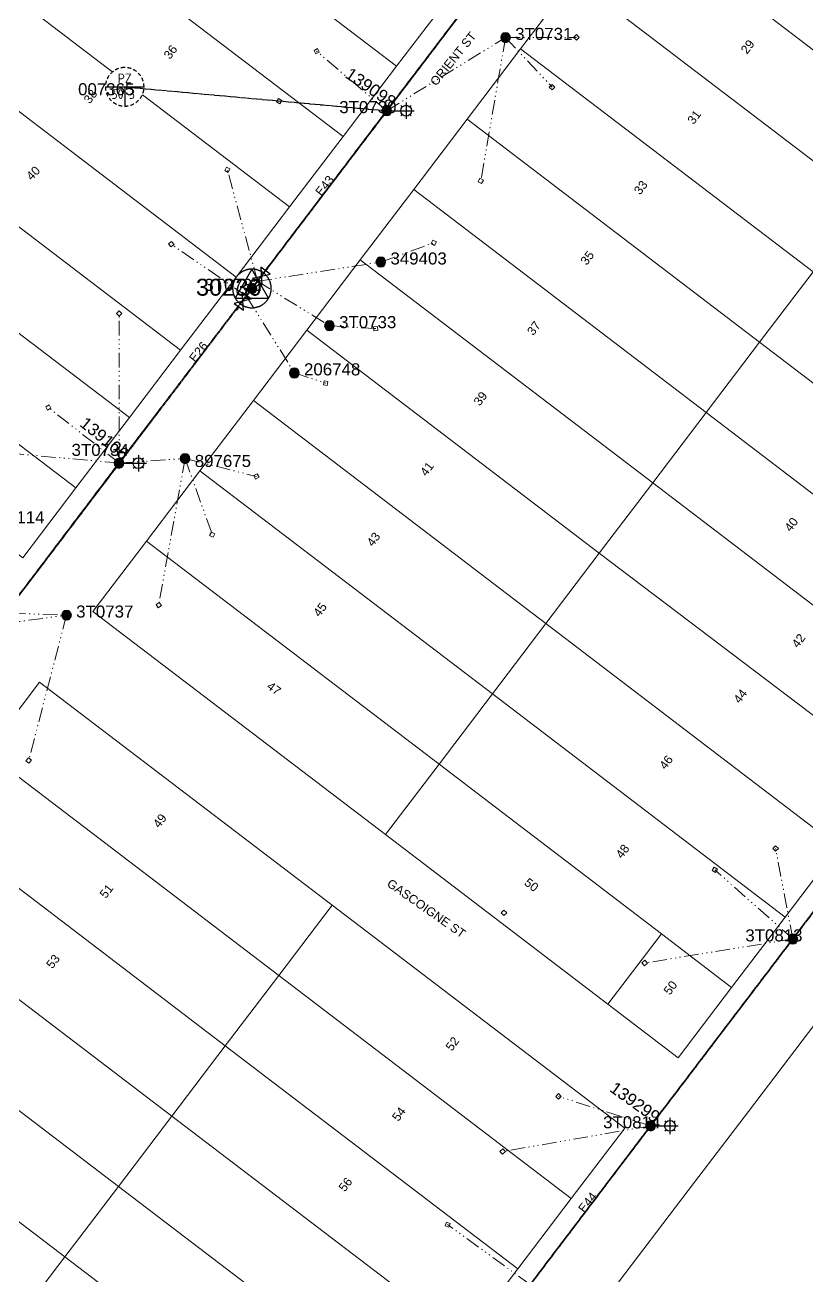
# Model space of a CAD drawing. Header units: metres. Extents: x 264899 to 270320, y 6185871 to 6191197.
# Drawn here: x 267604.4 to 267766.3, y 6186640 to 6186898.8 of the extents above; entities that cross this region are included whole.
import ezdxf
from ezdxf.enums import TextEntityAlignment as Align

# ---------------------------------------------------------------- set-up
doc = ezdxf.new("R2010")
doc.units = ezdxf.units.M
for name, pattern in [('Cable Exist OH', [1, 1, 0]), ('Dash', [5, 3, -2]), ('PHANTOMX2', [6.6, 3, -0.75, 0.2, -0.75, 0.2, -0.75, 0.2, -0.75])]:
    doc.linetypes.add(name, pattern=pattern)
doc.layers.get('0').update_dxf_attribs({"color": 6})
for name, color, linetype, lineweight in [('_User_HV_Exist', 1, 'Continuous', 35), ('_User_LV_Exist', 5, 'Continuous', 35), ('Cadastre Land Parcels_SP_EXT', 118, 'Continuous', 15), ('Cadastre Roads_SP_EXT', 218, 'Continuous', 15), ('Mains_HV_EXT', 13, 'Continuous', 25), ('Mains_LV_EXT', 163, 'Continuous', 25), ('Mains_SL_EXT', 131, 'Continuous', 25), ('Services_SP_EXT', 42, 'PHANTOMX2', 20)]:
    doc.layers.add(name, color=color, linetype=linetype, lineweight=lineweight)
for name, color, linetype in [('Equip_LV_EXT', 7, 'Continuous'), ('Equip_SL_EXT', 7, 'Continuous'), ('Equip_SP_SL_EXT', 7, 'Continuous'), ('Sub_SP_TR_HV_LV_EXT', 7, 'Continuous'), ('SupportsOH_SP_TR_HV_LV_SL_EXT', 7, 'Continuous')]:
    doc.layers.add(name, color=color, linetype=linetype)
doc.layers.get('0').freeze()
doc.styles.add('iecARIAL', font='arial.ttf', dxfattribs={"height": 2})
doc.styles.add('IESYMBOL1', font='isocp.shx')
doc.styles.add('POLE_LABEL', font='arial.ttf', dxfattribs={"height": 2})
doc.styles.add('SL_LABEL', font='arial.ttf', dxfattribs={"height": 2})
doc.styles.add('SLCP_LABEL', font='arial.ttf', dxfattribs={"height": 2})
doc.styles.get("Standard").update_dxf_attribs({"font": 'arial.ttf'})

# ---------------------------------------------------------------- blocks, each defined once
blk = doc.blocks.new('SUB_POLE_EXT')
at = {"flags": 128}
for points in [[(-0.05, 4), (-0.15, 4), (-0.25, 3.99), (-0.34, 3.99), (-0.44, 3.98), (-0.54, 3.96), (-0.64, 3.95), (-0.73, 3.93), (-0.83, 3.91), (-0.92, 3.89), (-1.02, 3.87), (-1.11, 3.84), (-1.21, 3.81), (-1.3, 3.78), (-1.39, 3.75), (-1.49, 3.71), (-1.58, 3.68), (-1.67, 3.64), (-1.75, 3.59), (-1.84, 3.55), (-1.93, 3.5), (-2.01, 3.46), (-2.1, 3.41), (-2.18, 3.35), (-2.26, 3.3), (-2.34, 3.24), (-2.42, 3.18), (-2.5, 3.12), (-2.58, 3.06), (-2.65, 3), (-2.72, 2.93), (-2.79, 2.86), (-2.86, 2.79), (-2.93, 2.72), (-3, 2.65), (-3.06, 2.58), (-3.12, 2.5), (-3.18, 2.42), (-3.24, 2.34), (-3.3, 2.26), (-3.35, 2.18), (-3.41, 2.1), (-3.46, 2.01), (-3.5, 1.93), (-3.55, 1.84), (-3.59, 1.75), (-3.64, 1.67), (-3.68, 1.58), (-3.71, 1.49), (-3.75, 1.39), (-3.78, 1.3), (-3.81, 1.21), (-3.84, 1.11), (-3.87, 1.02), (-3.89, 0.92), (-3.91, 0.83), (-3.93, 0.73), (-3.95, 0.64), (-3.96, 0.54), (-3.98, 0.44), (-3.99, 0.34), (-3.99, 0.25), (-4, 0.15), (-4, 0.05), (-4, -0.05), (-4, -0.15), (-3.99, -0.25), (-3.99, -0.34), (-3.98, -0.44), (-3.96, -0.54), (-3.95, -0.64), (-3.93, -0.73), (-3.91, -0.83), (-3.89, -0.92), (-3.87, -1.02), (-3.84, -1.11), (-3.81, -1.21), (-3.78, -1.3), (-3.75, -1.39), (-3.71, -1.49), (-3.68, -1.58), (-3.64, -1.67), (-3.59, -1.75), (-3.55, -1.84), (-3.5, -1.93), (-3.46, -2.01), (-3.41, -2.1), (-3.35, -2.18), (-3.3, -2.26), (-3.24, -2.34), (-3.18, -2.42), (-3.12, -2.5), (-3.06, -2.58), (-3, -2.65), (-2.93, -2.72), (-2.86, -2.79), (-2.79, -2.86), (-2.72, -2.93), (-2.65, -3), (-2.58, -3.06), (-2.5, -3.12), (-2.42, -3.18), (-2.34, -3.24), (-2.26, -3.3), (-2.18, -3.35), (-2.1, -3.41), (-2.01, -3.46), (-1.93, -3.5), (-1.84, -3.55), (-1.75, -3.59), (-1.67, -3.64), (-1.58, -3.68), (-1.49, -3.71), (-1.39, -3.75), (-1.3, -3.78), (-1.21, -3.81), (-1.11, -3.84), (-1.02, -3.87), (-0.92, -3.89), (-0.83, -3.91), (-0.73, -3.93), (-0.64, -3.95), (-0.54, -3.96), (-0.44, -3.98), (-0.34, -3.99), (-0.25, -3.99), (-0.15, -4), (-0.05, -4), (0.05, -4), (0.15, -4), (0.25, -3.99), (0.34, -3.99), (0.44, -3.98), (0.54, -3.96), (0.64, -3.95), (0.73, -3.93), (0.83, -3.91), (0.92, -3.89), (1.02, -3.87), (1.11, -3.84), (1.21, -3.81), (1.3, -3.78), (1.39, -3.75), (1.49, -3.71), (1.58, -3.68), (1.67, -3.64), (1.75, -3.59), (1.84, -3.55), (1.93, -3.5), (2.01, -3.46), (2.1, -3.41), (2.18, -3.35), (2.26, -3.3), (2.34, -3.24), (2.42, -3.18), (2.5, -3.12), (2.58, -3.06), (2.65, -3), (2.72, -2.93), (2.79, -2.86), (2.86, -2.79), (2.93, -2.72), (3, -2.65), (3.06, -2.58), (3.12, -2.5), (3.18, -2.42), (3.24, -2.34), (3.3, -2.26), (3.35, -2.18), (3.41, -2.1), (3.46, -2.01), (3.5, -1.93), (3.55, -1.84), (3.59, -1.75), (3.64, -1.67), (3.68, -1.58), (3.71, -1.49), (3.75, -1.39), (3.78, -1.3), (3.81, -1.21), (3.84, -1.11), (3.87, -1.02), (3.89, -0.92), (3.91, -0.83), (3.93, -0.73), (3.95, -0.64), (3.96, -0.54), (3.98, -0.44), (3.99, -0.34), (3.99, -0.25), (4, -0.15), (4, -0.05), (4, 0.05), (4, 0.15), (3.99, 0.25), (3.99, 0.34), (3.98, 0.44), (3.96, 0.54), (3.95, 0.64), (3.93, 0.73), (3.91, 0.83), (3.89, 0.92), (3.87, 1.02), (3.84, 1.11), (3.81, 1.21), (3.78, 1.3), (3.75, 1.39), (3.71, 1.49), (3.68, 1.58), (3.64, 1.67), (3.59, 1.75), (3.55, 1.84), (3.5, 1.93), (3.46, 2.01), (3.41, 2.1), (3.35, 2.18), (3.3, 2.26), (3.24, 2.34), (3.18, 2.42), (3.12, 2.5), (3.06, 2.58), (3, 2.65), (2.93, 2.72), (2.86, 2.79), (2.79, 2.86), (2.72, 2.93), (2.65, 3), (2.58, 3.06), (2.5, 3.12), (2.42, 3.18), (2.34, 3.24), (2.26, 3.3), (2.18, 3.35), (2.1, 3.41), (2.01, 3.46), (1.93, 3.5), (1.84, 3.55), (1.75, 3.59), (1.67, 3.64), (1.58, 3.68), (1.49, 3.71), (1.39, 3.75), (1.3, 3.78), (1.21, 3.81), (1.11, 3.84), (1.02, 3.87), (0.92, 3.89), (0.83, 3.91), (0.73, 3.93), (0.64, 3.95), (0.54, 3.96), (0.44, 3.98), (0.34, 3.99), (0.25, 3.99), (0.15, 4), (0.05, 4)], [(0, 4), (-3.46, -2), (3.46, -2)]]:
    blk.add_lwpolyline(points, close=True, dxfattribs=at)
at = {"flags": 8}
blk.add_attdef('ASSET_NUM', text='', height=2.5, dxfattribs=at).set_placement((0, 7), align=Align.MIDDLE_CENTER)
for tag, flags, p in [('STREET_CODE', 9, (-1.38, 1.45)), ('NO_PHASES', 9, (-1.38, 1.05)), ('OPERATED_BY', 9, (-1.38, 0.65)), ('MAINTAINED_BY', 9, (-1.38, 0.45)), ('ORIENTATION', 9, (-1.38, 0.25)), ('OWNED_BY', 9, (-1.38, 0.05)), ('CONSTRUCTED_VOLTAGE', 9, (-1.13, 0.75)), ('OPERATING_VOLTAGE', 9, (-1.13, 0.35)), ('STATE', 9, (-1.38, -0.35)), ('USAGE', 9, (-1.38, -0.75)), ('LEGEND', 9, (-1.38, -0.95)), ('SUBURB', 9, (-1.38, -1.15)), ('STREETNAME', 9, (-1.38, -1.35)), ('LOCATION', 9, (-1.38, -1.55)), ('NOTES', 9, (-1.38, -1.75)), ('Z', 1, (-1.38, -1.95)), ('SECONDARY_VOLTAGE', 9, (-1.13, -0.65)), ('SUBSTATION_TYPE', 9, (-1.13, -1.05))]:
    blk.add_attdef(tag, text='', height=0.1, dxfattribs=dict(flags=flags)).set_placement(p, align=Align.MIDDLE_LEFT)
blk = doc.blocks.new('LV_OH_LINKS_DISTFUSE_EXT')
for p, q in [((0, 0), (0.96, 0)), ((3.84, 0), (4.8, 0))]:
    blk.add_line(p, q)
blk.add_lwpolyline([(3.84, -1.2), (3.84, 1.2), (0.96, -1.2), (0.96, 1.2)], close=True)
at = {"flags": 9}
for tag, p in [('ACTUAL_STATUS', (0, 0)), ('CONSTRUCTED_VOLTAGE', (0, -0.2)), ('OPERATING_VOLTAGE', (0, -0.6)), ('ORIENTATION', (0, -0.8)), ('OWNED_BY', (0, -1)), ('STATE', (0, -1.2)), ('SWITCH_TYPE', (0, -1.4)), ('NO_PHASES', (0, -0.4)), ('USAGE', (0, -1.6)), ('NOTES', (0, -1.8))]:
    blk.add_attdef(tag, text='', height=0.2, dxfattribs=at).set_placement(p, align=Align.MIDDLE_LEFT)
at = {"flags": 1}
blk.add_attdef('Z', (0, 0), '', height=0.2, dxfattribs=at)
blk = doc.blocks.new('SL_LANTERN_EXT')
at = {"flags": 9}
for tag, p in [('LRATECODE', (-7.4, 0)), ('LOUTREACHVOCAB', (-7.2, 0)), ('LOUTREACH', (-7, 0)), ('LANTNUMBER', (-6.6, 0)), ('LNEW', (-6.4, 0)), ('LMASTVOCAB', (-6.2, 0)), ('LMAST', (-6, 0)), ('LLAMPVOCAB', (-5.8, 0)), ('LLAMP', (-5.6, 0)), ('LEXIST', (-5.4, 0)), ('LCHARGE3PERCENT', (-5.2, 0)), ('LCHARGE3', (-5, 0)), ('LCHARGE2PERCENT', (-4.8, 0)), ('LCHARGE2', (-4.6, 0)), ('LCHARGE1PERCENT', (-4.4, 0)), ('LCHARGE1', (-4.2, 0)), ('LCATEGORY', (-4, 0)), ('LBRACKETVOCAB', (-3.8, 0)), ('LBRACKET', (-3.6, 0)), ('LKINGHEIGHT', (-3.4, 0)), ('CREPLACE', (-3.2, 0)), ('CREMOVE', (-3, 0)), ('CNUMBER', (-2.8, 0)), ('CNEW', (-2.6, 0)), ('CEXIST', (-2.4, 0)), ('USAGE', (-2.2, 0)), ('STATE', (-2, 0)), ('OWNED_BY', (-1.8, 0)), ('ORIENTATION', (-1.6, 0)), ('OPERATING_VOLTAGE', (-1.4, 0)), ('NO_PHASES', (-1.2, 0)), ('LANTERN_TYPE', (-1, 0)), ('LANTERN_PURPOSE', (-0.8, 0)), ('CONTROL_TYPE', (-0.6, 0)), ('CONSTRUCTED_VOLTAGE', (-0.4, 0))]:
    blk.add_attdef(tag, text='', height=0.001, rotation=270, dxfattribs=at).set_placement(p, align=Align.MIDDLE_LEFT)
at = {"style": 'SL_LABEL', "flags": 9}
blk.add_attdef('STREET_CODE', text='', height=0.001, rotation=270, dxfattribs=at).set_placement((0, 0), align=Align.MIDDLE_LEFT)
at = {"flags": 1}
blk.add_attdef('Z', (0, 0), '', height=0.001, rotation=270, dxfattribs=at)
at = {"width": 0.9}
blk.add_attdef('LNUMBER', text='', height=1, dxfattribs=at).set_placement((7, -1), align=Align.MIDDLE_LEFT)
at = {"flags": 9}
for tag, p in [('LREMOVE', (0, -7.6)), ('LREPLACE', (0, -7.8)), ('LTYPE', (0, -8)), ('LTYPEVOCAB', (0, -8.2)), ('LEGEND', (0, -8.4)), ('SUBURB', (0, -8.6)), ('STREETNAME', (0, -8.8)), ('LOCATION', (0, -9)), ('NOTES', (0, -9.2)), ('MAINTAINED_BY', (0, -9.86))]:
    blk.add_attdef(tag, text='', height=0.001, dxfattribs=at).set_placement(p, align=Align.MIDDLE_LEFT)
blk.add_attdef('OPERATED_BY', (0, -9.61), '', height=0.001, dxfattribs=at)
blk.add_wipeout([(5.69, 0), (5.06, -1.06), (4, -1.69), (2.94, -1.06), (2.31, 0), (2.94, 1.06), (4, 1.69), (5.06, 1.06)])
for p, q in [((0, 0), (4, 0)), ((2.94, 1.06), (3.2, 0.8)), ((4, 1.69), (4, 0)), ((5.06, 1.06), (4.8, 0.8)), ((2.94, -1.06), (3.2, -0.8)), ((4, 0), (5.69, 0)), ((4, 0), (4, -1.69)), ((5.06, -1.06), (4.8, -0.8))]:
    blk.add_line(p, q)
blk.add_circle((4, 0), 1.12)
blk = doc.blocks.new('CCP_EXT')
at = {"flags": 9}
blk.add_attdef('NOTES', text='', height=0.2, dxfattribs=at).set_placement((0, -2), align=Align.MIDDLE_LEFT)
blk.add_wipeout([(0, 0.57), (0.57, 0), (0, -0.57), (-0.57, 0)])
blk.add_lwpolyline([(-0.57, 0), (0, 0.57), (0.57, 0), (0, -0.57), (-0.57, 0)])
at = {"flags": 1}
blk.add_attdef('Z', (0, 0), '', height=0.2, dxfattribs=at)
at = {"flags": 9}
for tag, p in [('CCP_TYPE', (0, 0)), ('CONSTRUCTED_VOLTAGE', (0, -0.2)), ('OPERATING_VOLTAGE', (0, -0.6)), ('ORIENTATION', (0, -0.8)), ('OWNED_BY', (0, -1)), ('STATE', (0, -1.8)), ('NO_PHASES', (0, -0.4)), ('USAGE', (0, -1.2)), ('LEGEND', (0, -1.4)), ('LIFE_SUPPORT', (0, -1.6))]:
    blk.add_attdef(tag, text='', height=0.2, dxfattribs=at).set_placement(p, align=Align.MIDDLE_LEFT)
blk = doc.blocks.new('POLE_EXT')
blk.add_hatch(color=256).paths.add_polyline_path([(-1, 0, 1), (1, 0, 1)])
blk.add_lwpolyline([(-1, 0, 1), (1, 0, 1)], format="xyb", close=True)
at = {"flags": 8}
blk.add_attdef('pNumber', text='', height=2, dxfattribs=at).set_placement((2.5, 2.5), align=Align.MIDDLE_CENTER)
at = {"style": 'POLE_LABEL', "flags": 9}
for tag, p in [('STRUCTURE_PLANT_NUMBER', (1.35, 0.03)), ('STREET_CODE', (1.35, -0.2))]:
    blk.add_attdef(tag, text='', height=0.2, dxfattribs=at).set_placement(p, align=Align.MIDDLE_LEFT)
at = {"flags": 9}
for tag, p in [('OWNED_BY', (1.35, -0.4)), ('SPECIAL_USE', (1.35, -0.8)), ('STATE', (1.35, -1)), ('cLV', (1.35, -1.4)), ('hDepth', (1.35, -1.6)), ('hDia', (1.35, -1.8)), ('cHV', (1.35, -2)), ('PARENT', (1.35, -0.6)), ('USAGE', (1.35, -1.2)), ('LBRACKET', (1.35, -2.2)), ('LExisting', (1.35, -2.4)), ('LANTNUMBER', (1.35, -2.6)), ('cLinedev', (1.35, -3.4)), ('pExisting', (1.35, -3.8)), ('pFooting', (1.35, -4.4)), ('pNew', (1.35, -4.6)), ('pRelocate', (1.35, -5)), ('pRemove', (1.35, -5.2)), ('LOther', (1.35, -2.8)), ('LRemove', (1.35, -3)), ('LEGEND', (1.35, -3.2)), ('LOCATION', (1.35, -3.6)), ('PFNUMBER', (1.35, -4)), ('NEWPFNUMBER', (1.35, -4.2)), ('pReplace', (1.35, -5.4)), ('pStay', (1.35, -5.6)), ('pType', (1.35, -5.8)), ('cspan', (1.35, -6)), ('STREETNAME', (1.35, -6.2)), ('SUBURB', (1.35, -6.4)), ('OPERATED_BY', (1.36, -7.01)), ('NOTES', (1.35, -6.6)), ('MAINTAINED_BY', (1.36, -6.81))]:
    blk.add_attdef(tag, text='', height=0.2, dxfattribs=at).set_placement(p, align=Align.MIDDLE_LEFT)
at = {"flags": 1}
blk.add_attdef('Z', (1.35, -7.33), '', height=0.2, dxfattribs=at)
blk = doc.blocks.new('SLCP_ZELL_EXT')
at = {"flags": 8}
blk.add_attdef('ASSET_NUM', text='', height=2, dxfattribs=at).set_placement((0, 6), align=Align.MIDDLE_CENTER)
for tag, flags, p in [('CONSTRUCTED_VOLTAGE', 9, (0.25, -0.5)), ('CONTROL_TYPE', 9, (0.25, -0.7)), ('OPERATING_VOLTAGE', 9, (0.25, -1.1)), ('ORIENTATION', 9, (0.25, -1.3)), ('OWNED_BY', 9, (0.25, -1.5)), ('OPERATED_BY', 9, (0.25, -1.7)), ('NO_PHASES', 9, (0.25, -0.9)), ('MAINTAINED_BY', 9, (0.25, -1.9)), ('USAGE', 9, (0.25, -2.1)), ('LOCATION', 9, (0.25, -2.3)), ('NOTES', 9, (0.25, -2.5)), ('AMP_RATING', 9, (0.25, -3.3)), ('STATE', 9, (0.25, -2.7)), ('STREETNAME', 9, (0.25, -2.9)), ('SUBURB', 9, (0.25, -3.1)), ('Z', 1, (0.25, -3.5))]:
    blk.add_attdef(tag, text='', height=0.2, dxfattribs=dict(flags=flags)).set_placement(p, align=Align.MIDDLE_LEFT)
blk.add_wipeout([(-0.05, 4), (-0.15, 4), (-0.25, 3.99), (-0.34, 3.99), (-0.44, 3.98), (-0.54, 3.96), (-0.64, 3.95), (-0.73, 3.93), (-0.83, 3.91), (-0.92, 3.89), (-1.02, 3.87), (-1.11, 3.84), (-1.21, 3.81), (-1.3, 3.78), (-1.39, 3.75), (-1.49, 3.71), (-1.58, 3.68), (-1.67, 3.64), (-1.75, 3.59), (-1.84, 3.55), (-1.93, 3.5), (-2.01, 3.46), (-2.1, 3.41), (-2.18, 3.35), (-2.26, 3.3), (-2.34, 3.24), (-2.42, 3.18), (-2.5, 3.12), (-2.58, 3.06), (-2.65, 3), (-2.72, 2.93), (-2.79, 2.86), (-2.86, 2.79), (-2.93, 2.72), (-3, 2.65), (-3.06, 2.58), (-3.12, 2.5), (-3.18, 2.42), (-3.24, 2.34), (-3.3, 2.26), (-3.35, 2.18), (-3.41, 2.1), (-3.46, 2.01), (-3.5, 1.93), (-3.55, 1.84), (-3.59, 1.75), (-3.64, 1.67), (-3.68, 1.58), (-3.71, 1.49), (-3.75, 1.39), (-3.78, 1.3), (-3.81, 1.21), (-3.84, 1.11), (-3.87, 1.02), (-3.89, 0.92), (-3.91, 0.83), (-3.93, 0.73), (-3.95, 0.64), (-3.96, 0.54), (-3.98, 0.44), (-3.99, 0.34), (-3.99, 0.25), (-4, 0.15), (-4, 0.05), (-4, -0.05), (-4, -0.15), (-3.99, -0.25), (-3.99, -0.34), (-3.98, -0.44), (-3.96, -0.54), (-3.95, -0.64), (-3.93, -0.73), (-3.91, -0.83), (-3.89, -0.92), (-3.87, -1.02), (-3.84, -1.11), (-3.81, -1.21), (-3.78, -1.3), (-3.75, -1.39), (-3.71, -1.49), (-3.68, -1.58), (-3.64, -1.67), (-3.59, -1.75), (-3.55, -1.84), (-3.5, -1.93), (-3.46, -2.01), (-3.41, -2.1), (-3.35, -2.18), (-3.3, -2.26), (-3.24, -2.34), (-3.18, -2.42), (-3.12, -2.5), (-3.06, -2.58), (-3, -2.65), (-2.93, -2.72), (-2.86, -2.79), (-2.79, -2.86), (-2.72, -2.93), (-2.65, -3), (-2.58, -3.06), (-2.5, -3.12), (-2.42, -3.18), (-2.34, -3.24), (-2.26, -3.3), (-2.18, -3.35), (-2.1, -3.41), (-2.01, -3.46), (-1.93, -3.5), (-1.84, -3.55), (-1.75, -3.59), (-1.67, -3.64), (-1.58, -3.68), (-1.49, -3.71), (-1.39, -3.75), (-1.3, -3.78), (-1.21, -3.81), (-1.11, -3.84), (-1.02, -3.87), (-0.92, -3.89), (-0.83, -3.91), (-0.73, -3.93), (-0.64, -3.95), (-0.54, -3.96), (-0.44, -3.98), (-0.34, -3.99), (-0.25, -3.99), (-0.15, -4), (-0.05, -4), (0.05, -4), (0.15, -4), (0.25, -3.99), (0.34, -3.99), (0.44, -3.98), (0.54, -3.96), (0.64, -3.95), (0.73, -3.93), (0.83, -3.91), (0.92, -3.89), (1.02, -3.87), (1.11, -3.84), (1.21, -3.81), (1.3, -3.78), (1.39, -3.75), (1.49, -3.71), (1.58, -3.68), (1.67, -3.64), (1.75, -3.59), (1.84, -3.55), (1.93, -3.5), (2.01, -3.46), (2.1, -3.41), (2.18, -3.35), (2.26, -3.3), (2.34, -3.24), (2.42, -3.18), (2.5, -3.12), (2.58, -3.06), (2.65, -3), (2.72, -2.93), (2.79, -2.86), (2.86, -2.79), (2.93, -2.72), (3, -2.65), (3.06, -2.58), (3.12, -2.5), (3.18, -2.42), (3.24, -2.34), (3.3, -2.26), (3.35, -2.18), (3.41, -2.1), (3.46, -2.01), (3.5, -1.93), (3.55, -1.84), (3.59, -1.75), (3.64, -1.67), (3.68, -1.58), (3.71, -1.49), (3.75, -1.39), (3.78, -1.3), (3.81, -1.21), (3.84, -1.11), (3.87, -1.02), (3.89, -0.92), (3.91, -0.83), (3.93, -0.73), (3.95, -0.64), (3.96, -0.54), (3.98, -0.44), (3.99, -0.34), (3.99, -0.25), (4, -0.15), (4, -0.05), (4, 0.05), (4, 0.15), (3.99, 0.25), (3.99, 0.34), (3.98, 0.44), (3.96, 0.54), (3.95, 0.64), (3.93, 0.73), (3.91, 0.83), (3.89, 0.92), (3.87, 1.02), (3.84, 1.11), (3.81, 1.21), (3.78, 1.3), (3.75, 1.39), (3.71, 1.49), (3.68, 1.58), (3.64, 1.67), (3.59, 1.75), (3.55, 1.84), (3.5, 1.93), (3.46, 2.01), (3.41, 2.1), (3.35, 2.18), (3.3, 2.26), (3.24, 2.34), (3.18, 2.42), (3.12, 2.5), (3.06, 2.58), (3, 2.65), (2.93, 2.72), (2.86, 2.79), (2.79, 2.86), (2.72, 2.93), (2.65, 3), (2.58, 3.06), (2.5, 3.12), (2.42, 3.18), (2.34, 3.24), (2.26, 3.3), (2.18, 3.35), (2.1, 3.41), (2.01, 3.46), (1.93, 3.5), (1.84, 3.55), (1.75, 3.59), (1.67, 3.64), (1.58, 3.68), (1.49, 3.71), (1.39, 3.75), (1.3, 3.78), (1.21, 3.81), (1.11, 3.84), (1.02, 3.87), (0.92, 3.89), (0.83, 3.91), (0.73, 3.93), (0.64, 3.95), (0.54, 3.96), (0.44, 3.98), (0.34, 3.99), (0.25, 3.99), (0.15, 4), (0.05, 4)])
for p, q in [((-4, 0), (4, 0)), ((0, 0), (0, -4))]:
    blk.add_line(p, q)
at = {"linetype": 'Dash', "ltscale": 0.25, "flags": 128}
blk.add_lwpolyline([(-0.05, 4), (-0.15, 4), (-0.25, 3.99), (-0.34, 3.99), (-0.44, 3.98), (-0.54, 3.96), (-0.64, 3.95), (-0.73, 3.93), (-0.83, 3.91), (-0.92, 3.89), (-1.02, 3.87), (-1.11, 3.84), (-1.21, 3.81), (-1.3, 3.78), (-1.39, 3.75), (-1.49, 3.71), (-1.58, 3.68), (-1.67, 3.64), (-1.75, 3.59), (-1.84, 3.55), (-1.93, 3.5), (-2.01, 3.46), (-2.1, 3.41), (-2.18, 3.35), (-2.26, 3.3), (-2.34, 3.24), (-2.42, 3.18), (-2.5, 3.12), (-2.58, 3.06), (-2.65, 3), (-2.72, 2.93), (-2.79, 2.86), (-2.86, 2.79), (-2.93, 2.72), (-3, 2.65), (-3.06, 2.58), (-3.12, 2.5), (-3.18, 2.42), (-3.24, 2.34), (-3.3, 2.26), (-3.35, 2.18), (-3.41, 2.1), (-3.46, 2.01), (-3.5, 1.93), (-3.55, 1.84), (-3.59, 1.75), (-3.64, 1.67), (-3.68, 1.58), (-3.71, 1.49), (-3.75, 1.39), (-3.78, 1.3), (-3.81, 1.21), (-3.84, 1.11), (-3.87, 1.02), (-3.89, 0.92), (-3.91, 0.83), (-3.93, 0.73), (-3.95, 0.64), (-3.96, 0.54), (-3.98, 0.44), (-3.99, 0.34), (-3.99, 0.25), (-4, 0.15), (-4, 0.05), (-4, -0.05), (-4, -0.15), (-3.99, -0.25), (-3.99, -0.34), (-3.98, -0.44), (-3.96, -0.54), (-3.95, -0.64), (-3.93, -0.73), (-3.91, -0.83), (-3.89, -0.92), (-3.87, -1.02), (-3.84, -1.11), (-3.81, -1.21), (-3.78, -1.3), (-3.75, -1.39), (-3.71, -1.49), (-3.68, -1.58), (-3.64, -1.67), (-3.59, -1.75), (-3.55, -1.84), (-3.5, -1.93), (-3.46, -2.01), (-3.41, -2.1), (-3.35, -2.18), (-3.3, -2.26), (-3.24, -2.34), (-3.18, -2.42), (-3.12, -2.5), (-3.06, -2.58), (-3, -2.65), (-2.93, -2.72), (-2.86, -2.79), (-2.79, -2.86), (-2.72, -2.93), (-2.65, -3), (-2.58, -3.06), (-2.5, -3.12), (-2.42, -3.18), (-2.34, -3.24), (-2.26, -3.3), (-2.18, -3.35), (-2.1, -3.41), (-2.01, -3.46), (-1.93, -3.5), (-1.84, -3.55), (-1.75, -3.59), (-1.67, -3.64), (-1.58, -3.68), (-1.49, -3.71), (-1.39, -3.75), (-1.3, -3.78), (-1.21, -3.81), (-1.11, -3.84), (-1.02, -3.87), (-0.92, -3.89), (-0.83, -3.91), (-0.73, -3.93), (-0.64, -3.95), (-0.54, -3.96), (-0.44, -3.98), (-0.34, -3.99), (-0.25, -3.99), (-0.15, -4), (-0.05, -4), (0.05, -4), (0.15, -4), (0.25, -3.99), (0.34, -3.99), (0.44, -3.98), (0.54, -3.96), (0.64, -3.95), (0.73, -3.93), (0.83, -3.91), (0.92, -3.89), (1.02, -3.87), (1.11, -3.84), (1.21, -3.81), (1.3, -3.78), (1.39, -3.75), (1.49, -3.71), (1.58, -3.68), (1.67, -3.64), (1.75, -3.59), (1.84, -3.55), (1.93, -3.5), (2.01, -3.46), (2.1, -3.41), (2.18, -3.35), (2.26, -3.3), (2.34, -3.24), (2.42, -3.18), (2.5, -3.12), (2.58, -3.06), (2.65, -3), (2.72, -2.93), (2.79, -2.86), (2.86, -2.79), (2.93, -2.72), (3, -2.65), (3.06, -2.58), (3.12, -2.5), (3.18, -2.42), (3.24, -2.34), (3.3, -2.26), (3.35, -2.18), (3.41, -2.1), (3.46, -2.01), (3.5, -1.93), (3.55, -1.84), (3.59, -1.75), (3.64, -1.67), (3.68, -1.58), (3.71, -1.49), (3.75, -1.39), (3.78, -1.3), (3.81, -1.21), (3.84, -1.11), (3.87, -1.02), (3.89, -0.92), (3.91, -0.83), (3.93, -0.73), (3.95, -0.64), (3.96, -0.54), (3.98, -0.44), (3.99, -0.34), (3.99, -0.25), (4, -0.15), (4, -0.05), (4, 0.05), (4, 0.15), (3.99, 0.25), (3.99, 0.34), (3.98, 0.44), (3.96, 0.54), (3.95, 0.64), (3.93, 0.73), (3.91, 0.83), (3.89, 0.92), (3.87, 1.02), (3.84, 1.11), (3.81, 1.21), (3.78, 1.3), (3.75, 1.39), (3.71, 1.49), (3.68, 1.58), (3.64, 1.67), (3.59, 1.75), (3.55, 1.84), (3.5, 1.93), (3.46, 2.01), (3.41, 2.1), (3.35, 2.18), (3.3, 2.26), (3.24, 2.34), (3.18, 2.42), (3.12, 2.5), (3.06, 2.58), (3, 2.65), (2.93, 2.72), (2.86, 2.79), (2.79, 2.86), (2.72, 2.93), (2.65, 3), (2.58, 3.06), (2.5, 3.12), (2.42, 3.18), (2.34, 3.24), (2.26, 3.3), (2.18, 3.35), (2.1, 3.41), (2.01, 3.46), (1.93, 3.5), (1.84, 3.55), (1.75, 3.59), (1.67, 3.64), (1.58, 3.68), (1.49, 3.71), (1.39, 3.75), (1.3, 3.78), (1.21, 3.81), (1.11, 3.84), (1.02, 3.87), (0.92, 3.89), (0.83, 3.91), (0.73, 3.93), (0.64, 3.95), (0.54, 3.96), (0.44, 3.98), (0.34, 3.99), (0.25, 3.99), (0.15, 4), (0.05, 4)], close=True, dxfattribs=at)
at = {"style": 'IESYMBOL1'}
for s, p in [('PZ', (0, 1.75)), ('50', (-1.5, -1.5)), ('3', (1.5, -1.5))]:
    blk.add_text(s, height=2, dxfattribs=at).set_placement(p, align=Align.MIDDLE_CENTER)

msp = doc.modelspace()

# ---------------------------------------------------------------- linework, layer by layer
at = {"layer": '_User_LV_Exist', "linetype": 'Cable Exist OH'}
msp.add_lwpolyline([(267787.16, 6186740.97), (267763.33, 6186709.54)], dxfattribs=at)
at = {"layer": 'Cadastre Land Parcels_SP_EXT', "linetype": 'Continuous'}
for points in [[(267692.35, 6186904.86), (267631.69, 6186951.04), (267620.62, 6186936.48), (267681.29, 6186890.3), (267692.35, 6186904.86)], [(267681.29, 6186890.3), (267620.62, 6186936.48), (267617.04, 6186931.76), (267609.55, 6186921.92), (267670.22, 6186875.73), (267681.29, 6186890.3)], [(267800.7, 6186891.39), (267740.18, 6186937.54), (267729.11, 6186922.98), (267789.64, 6186876.82), (267800.7, 6186891.39)], [(267789.64, 6186876.82), (267729.11, 6186922.98), (267718.04, 6186908.41), (267778.57, 6186862.26), (267789.64, 6186876.82)], [(267670.22, 6186875.73), (267609.55, 6186921.92), (267598.48, 6186907.36), (267659.15, 6186861.17), (267670.22, 6186875.73)], [(267659.15, 6186861.17), (267598.48, 6186907.36), (267595.77, 6186903.79), (267587.41, 6186892.8), (267648.08, 6186846.6), (267659.15, 6186861.17)], [(267778.57, 6186862.26), (267718.04, 6186908.41), (267706.97, 6186893.85), (267767.51, 6186847.69), (267778.57, 6186862.26)], [(267648.08, 6186846.6), (267587.41, 6186892.8), (267580.67, 6186883.94), (267575.91, 6186877.67), (267636.58, 6186831.47), (267648.08, 6186846.6)], [(267767.51, 6186847.69), (267706.97, 6186893.85), (267695.9, 6186879.28), (267756.45, 6186833.12), (267767.51, 6186847.69)], [(267756.45, 6186833.12), (267695.9, 6186879.28), (267684.83, 6186864.71), (267745.38, 6186818.55), (267756.45, 6186833.12)], [(267636.58, 6186831.47), (267575.91, 6186877.67), (267565.29, 6186863.7), (267625.97, 6186817.49), (267636.58, 6186831.47)], [(267625.97, 6186817.49), (267565.29, 6186863.7), (267554.22, 6186849.14), (267614.9, 6186802.93), (267625.97, 6186817.49)], [(267745.38, 6186818.55), (267684.83, 6186864.71), (267673.77, 6186850.15), (267734.32, 6186803.98), (267745.38, 6186818.55)], [(267614.9, 6186802.93), (267554.22, 6186849.14), (267532.03, 6186819.95), (267568.93, 6186815.1), (267603.92, 6186788.48), (267614.9, 6186802.93)], [(267734.32, 6186803.98), (267673.77, 6186850.15), (267662.7, 6186835.58), (267723.26, 6186789.41), (267734.32, 6186803.98)], [(267813.56, 6186812.57), (267767.51, 6186847.69), (267756.45, 6186833.12), (267802.49, 6186798.01), (267813.56, 6186812.57)], [(267723.26, 6186789.41), (267662.7, 6186835.58), (267651.63, 6186821.02), (267712.19, 6186774.84), (267723.26, 6186789.41)], [(267802.49, 6186798.01), (267756.45, 6186833.12), (267745.38, 6186818.55), (267791.42, 6186783.44), (267802.49, 6186798.01)], [(267712.19, 6186774.84), (267651.63, 6186821.02), (267640.56, 6186806.45), (267701.13, 6186760.28), (267712.19, 6186774.84)], [(267791.42, 6186783.44), (267745.38, 6186818.55), (267734.32, 6186803.98), (267780.36, 6186768.88), (267791.42, 6186783.44)], [(267701.13, 6186760.28), (267640.56, 6186806.45), (267629.5, 6186791.88), (267690.07, 6186745.71), (267701.13, 6186760.28)], [(267794.91, 6186757.78), (267780.36, 6186768.88), (267734.32, 6186803.98), (267723.26, 6186789.41), (267769.34, 6186754.48), (267783.98, 6186743.39), (267794.91, 6186757.78)], [(267690.07, 6186745.71), (267629.5, 6186791.88), (267618.43, 6186777.32), (267679, 6186731.14), (267690.07, 6186745.71)], [(267783.98, 6186743.39), (267769.34, 6186754.48), (267723.26, 6186789.41), (267712.19, 6186774.84), (267772.78, 6186728.65), (267783.98, 6186743.39)], [(267772.78, 6186728.65), (267712.19, 6186774.84), (267701.13, 6186760.28), (267761.72, 6186714.08), (267772.78, 6186728.65)], [(267667.95, 6186716.56), (267607.38, 6186762.73), (267596.32, 6186748.17), (267656.89, 6186701.99), (267667.95, 6186716.56)], [(267761.72, 6186714.08), (267701.13, 6186760.28), (267690.07, 6186745.71), (267736.11, 6186710.6), (267750.65, 6186699.52), (267761.72, 6186714.08)], [(267656.89, 6186701.99), (267596.32, 6186748.17), (267585.25, 6186733.6), (267645.82, 6186687.42), (267656.89, 6186701.99)], [(267736.11, 6186710.6), (267690.07, 6186745.71), (267679, 6186731.14), (267725.04, 6186696.04), (267736.11, 6186710.6)], [(267645.82, 6186687.42), (267585.25, 6186733.6), (267574.18, 6186719.03), (267634.75, 6186672.86), (267645.82, 6186687.42)], [(267634.75, 6186672.86), (267574.18, 6186719.03), (267563.12, 6186704.47), (267623.69, 6186658.29), (267634.75, 6186672.86)], [(267728.53, 6186670.38), (267667.95, 6186716.56), (267656.89, 6186701.99), (267717.46, 6186655.82), (267728.53, 6186670.38)], [(267750.65, 6186699.52), (267736.11, 6186710.6), (267725.04, 6186696.04), (267739.59, 6186684.95), (267750.65, 6186699.52)], [(267623.69, 6186658.29), (267563.12, 6186704.47), (267552.05, 6186689.9), (267612.62, 6186643.73), (267623.69, 6186658.29)], [(267717.46, 6186655.82), (267656.89, 6186701.99), (267645.82, 6186687.42), (267706.39, 6186641.25), (267717.46, 6186655.82)], [(267612.62, 6186643.73), (267552.05, 6186689.9), (267540.98, 6186675.34), (267601.55, 6186629.16), (267612.62, 6186643.73)], [(267706.39, 6186641.25), (267645.82, 6186687.42), (267634.75, 6186672.86), (267695.33, 6186626.68), (267706.39, 6186641.25)], [(267685.69, 6186614), (267695.33, 6186626.68), (267634.75, 6186672.86), (267623.69, 6186658.29), (267682.12, 6186613.74), (267684.26, 6186612.11), (267685.69, 6186614)], [(267684.26, 6186612.11), (267682.12, 6186613.74), (267623.69, 6186658.29), (267612.62, 6186643.73), (267652.72, 6186613.16), (267673.19, 6186597.55), (267684.26, 6186612.11)], [(267673.19, 6186597.55), (267652.72, 6186613.16), (267612.62, 6186643.73), (267601.55, 6186629.16), (267623.32, 6186612.57), (267662.13, 6186582.98), (267673.19, 6186597.55)]]:
    msp.add_lwpolyline(points, close=True, dxfattribs=at)
msp.add_lwpolyline([(267886.86, 6186848.59), (267754.12, 6186673.85), (267742.96, 6186659.16), (267708.89, 6186614.3), (267588.72, 6186456.1), (267579.1, 6186443.44), (267577.08, 6186440.79), (267475.5, 6186307.36)], dxfattribs=at)
at = {"layer": 'Mains_LV_EXT', "linetype": 'Cable Exist OH'}
msp.add_lwpolyline([(267787.16, 6186740.97), (267763.33, 6186709.54)], dxfattribs=at)
at = {"layer": 'Services_SP_EXT'}
for points in [[(267652.48, 6186845.73), (267667.39, 6186836.52)], [(267581.67, 6186777.65), (267612.95, 6186776.59)], [(267598.52, 6186774.65), (267612.95, 6186776.59)]]:
    msp.add_lwpolyline(points, dxfattribs=at)

# ---------------------------------------------------------------- block references
at = {"layer": 'Equip_LV_EXT'}
for p, rotation in [((267651.82, 6186844.86), 52.81341224410882), ((267650.83, 6186843.56), 234.5829074107261)]:
    msp.add_blockref('LV_OH_LINKS_DISTFUSE_EXT', p, dxfattribs=dict(at, rotation=rotation))
at = {"layer": 'Sub_SP_TR_HV_LV_EXT'}
ref = msp.add_blockref('SUB_POLE_EXT', (267651.34, 6186844.24), dxfattribs=at)
ref.add_attrib('ASSET_NUM', '30230', dxfattribs={"layer": '0', "height": 3.5}).set_placement((267653.34, 6186844.49), align=Align.MIDDLE_RIGHT)
at = {"layer": 'SupportsOH_SP_TR_HV_LV_SL_EXT'}
ref = msp.add_blockref('POLE_EXT', (267651.34, 6186844.24), dxfattribs=at)
ref.add_attrib('ASSET_NUM', '3T0732', dxfattribs={"layer": '0', "height": 2.5, "style": 'POLE_LABEL'}).set_placement((267653.34, 6186844.99), align=Align.MIDDLE_RIGHT)
ref = msp.add_blockref('POLE_EXT', (267600.58, 6186794.12), dxfattribs=at)
ref.add_attrib('ASSET_NUM', '319114', dxfattribs={"layer": '0', "height": 2.5, "style": 'POLE_LABEL'}).set_placement((267602.58, 6186794.87), align=Align.BOTTOM_CENTER)
ref = msp.add_blockref('POLE_EXT', (267612.95, 6186776.59), dxfattribs=at)
ref.add_attrib('ASSET_NUM', '3T0737', dxfattribs={"layer": '0', "height": 2.5, "style": 'POLE_LABEL'}).set_placement((267614.95, 6186777.34), align=Align.MIDDLE_LEFT)
ref = msp.add_blockref('POLE_EXT', (267763.33, 6186709.54), dxfattribs=at)
ref.add_attrib('ASSET_NUM', '3T0813', dxfattribs={"layer": '0', "height": 2.5, "style": 'POLE_LABEL'}).set_placement((267765.33, 6186710.29), align=Align.MIDDLE_RIGHT)

# ---------------------------------------------------------------- texts
at = {"layer": 'Cadastre Land Parcels_SP_EXT'}
for s, rotation, p in [('36', 53.01, (267634.35, 6186891.54)), ('29', 53.01, (267753.84, 6186892.62)), ('38', 53.01, (267617.78, 6186882.34)), ('31', 53.01, (267742.77, 6186878.05)), ('40', 46.2592, (267605.73, 6186866.49)), ('33', 53.01, (267731.71, 6186863.48)), ('35', 53.01, (267720.64, 6186848.91)), ('37', 53.01, (267709.58, 6186834.35)), ('39', 53.01, (267698.51, 6186819.78)), ('41', 53.01, (267687.44, 6186805.21)), ('40', 53.01, (267762.87, 6186793.71)), ('43', 53.01, (267676.38, 6186790.65)), ('45', 53.01, (267665.31, 6186776.08)), ('42', 53.01, (267764.36, 6186769.65)), ('47', 323.8604, (267654.25, 6186761.51)), ('44', 53.01, (267752.31, 6186758.16)), ('46', 53.01, (267736.96, 6186744.46)), ('49', 53.01, (267632.14, 6186732.36)), ('48', 53.01, (267727.94, 6186726.04)), ('50', 323.1, (267707.56, 6186720.87)), ('51', 52.2313, (267621.07, 6186717.8)), ('53', 52.0112, (267610, 6186703.23)), ('50', 52.9514, (267737.85, 6186697.78)), ('52', 53.01, (267692.71, 6186686.19)), ('54', 53.1224, (267681.64, 6186671.62)), ('56', 52.8968, (267670.57, 6186657.05))]:
    msp.add_text(s, height=1.8, rotation=rotation, dxfattribs=at).set_placement(p)
at = {"layer": 'Cadastre Roads_SP_EXT'}
for s, rotation, p in [('ORIENT ST', 50.8682, (267689.46, 6186886.03)), ('GASCOIGNE ST', 324.973, (267679.11, 6186720.63))]:
    msp.add_text(s, height=1.8, rotation=rotation, dxfattribs=at).set_placement(p)
at = {"layer": 'Mains_LV_EXT'}
for s, rotation, p in [('E43', 51.9084, (267665.72, 6186863.22)), ('E26', 51.8769, (267639.6, 6186828.79)), ('E44', 51.9083, (267720.15, 6186652.69))]:
    msp.add_text(s, height=1.8, rotation=rotation, dxfattribs=at).set_placement(p)

# ---------------------------------------------------------------- next in the draw order: block references
at = {"layer": 'Equip_SL_EXT'}
ref = msp.add_blockref('SLCP_ZELL_EXT', (267625, 6186885.99), dxfattribs=at)
ref.add_attrib('ASSET_NUM', '007365', dxfattribs={"layer": '0', "height": 2.5, "style": 'SLCP_LABEL'}).set_placement((267627, 6186886.74), align=Align.TOP_RIGHT)
at = {"layer": 'Equip_SP_SL_EXT'}
ref = msp.add_blockref('SL_LANTERN_EXT', (267679.26, 6186881.04), dxfattribs=at)
ref.add_attrib('ASSET_NUM', '139098', dxfattribs={"layer": '0', "height": 2.5, "rotation": 325.7477, "style": 'iecARIAL'}).set_placement((267680.76, 6186882.54), align=Align.MIDDLE_RIGHT)
ref = msp.add_blockref('SL_LANTERN_EXT', (267623.84, 6186808.06), dxfattribs=at)
ref.add_attrib('ASSET_NUM', '139106', dxfattribs={"layer": '0', "height": 2.5, "rotation": 321.0863, "style": 'iecARIAL'}).set_placement((267625.34, 6186809.56), align=Align.MIDDLE_RIGHT)
ref = msp.add_blockref('SL_LANTERN_EXT', (267733.89, 6186670.84), dxfattribs=at)
ref.add_attrib('ASSET_NUM', '139299', dxfattribs={"layer": '0', "height": 2.5, "rotation": 324.2239, "style": 'iecARIAL'}).set_placement((267735.39, 6186672.34), align=Align.MIDDLE_RIGHT)
at = {"layer": 'Services_SP_EXT'}
for p, rotation in [((267718.51, 6186896.23), 180.1353472611935), ((267664.73, 6186893.35), 161.4781272071651), ((267656.97, 6186883.05), 193.7485107924326), ((267646.25, 6186868.81), 107.0342223829264), ((267698.72, 6186866.5), 288.3007527915091), ((267634.64, 6186853.39), 172.9834562324149), ((267688.99, 6186853.7), 287.6831041689714), ((267623.84, 6186839.05), 88.78772262983505), ((267676.96, 6186835.92), 318.7309959323171), ((267666.61, 6186824.63), 304.3077929369662), ((267609.19, 6186819.59), 163.9111060857904), ((267652.26, 6186805.31), 342.8037811328023), ((267643.12, 6186793.26), 286.9751193525163), ((267632.04, 6186778.68), 258.2949802868469), ((267605.12, 6186746.51), 6.159278221785986), ((267747.18, 6186723.87), 104.8823566066418), ((267703.51, 6186714.96), 90.0000000000002), ((267732.65, 6186704.57), 88.09644450653518), ((267703.25, 6186665.53), 177.2706811437426), ((267691.86, 6186650.4), 113.5698519117336)]:
    msp.add_blockref('CCP_EXT', p, dxfattribs=dict(at, rotation=rotation))
for p in [(267713.48, 6186885.93), (267759.76, 6186728.29), (267714.82, 6186676.95)]:
    msp.add_blockref('CCP_EXT', p, dxfattribs=at)

# ---------------------------------------------------------------- next in the draw order: linework, layer by layer
at = {"layer": '_User_HV_Exist', "linetype": 'Cable Exist OH'}
for points in [[(267651.34, 6186844.24), (267735.54, 6186955.14)], [(267651.34, 6186844.24), (267598.52, 6186774.65)]]:
    msp.add_lwpolyline(points, dxfattribs=at)
at = {"layer": '_User_LV_Exist', "linetype": 'Cable Exist OH'}
for points in [[(267707.08, 6186917.65), (267679.26, 6186881.04)], [(267679.26, 6186881.04), (267651.34, 6186844.24)], [(267651.34, 6186844.24), (267623.84, 6186808.1)], [(267623.84, 6186808.1), (267598.52, 6186774.65)], [(267763.33, 6186709.54), (267733.89, 6186670.84)], [(267733.89, 6186670.84), (267708.95, 6186637.97)]]:
    msp.add_lwpolyline(points, dxfattribs=at)
at = {"layer": 'Mains_HV_EXT', "linetype": 'Cable Exist OH'}
for points in [[(267651.34, 6186844.24), (267735.54, 6186955.14)], [(267651.34, 6186844.24), (267598.52, 6186774.65)]]:
    msp.add_lwpolyline(points, dxfattribs=at)
at = {"layer": 'Mains_LV_EXT', "linetype": 'Cable Exist OH'}
for points in [[(267707.08, 6186917.65), (267679.26, 6186881.04)], [(267679.26, 6186881.04), (267651.34, 6186844.24)], [(267651.34, 6186844.24), (267623.84, 6186808.1)], [(267623.84, 6186808.1), (267598.52, 6186774.65)], [(267763.33, 6186709.54), (267733.89, 6186670.84)], [(267733.89, 6186670.84), (267708.95, 6186637.97)]]:
    msp.add_lwpolyline(points, dxfattribs=at)
at = {"layer": 'Mains_SL_EXT', "linetype": 'Cable Exist OH'}
for points in [[(267679.26, 6186881.04), (267707.08, 6186917.65), (267735.54, 6186955.14)], [(267625, 6186885.99), (267679.26, 6186881.04)], [(267679.26, 6186881.04), (267651.34, 6186844.24), (267623.84, 6186808.06)], [(267623.84, 6186808.06), (267598.52, 6186774.65)], [(267733.89, 6186670.84), (267763.33, 6186709.54), (267787.16, 6186740.97), (267809.16, 6186769.93)], [(267677.84, 6186597.04), (267704.89, 6186632.59), (267733.89, 6186670.84)]]:
    msp.add_lwpolyline(points, dxfattribs=at)
at = {"layer": 'Services_SP_EXT'}
for points in [[(267679.26, 6186881.04), (267703.84, 6186896.2)], [(267703.84, 6186896.2), (267698.72, 6186866.5)], [(267703.84, 6186896.2), (267718.51, 6186896.23)], [(267703.84, 6186896.2), (267713.48, 6186885.93)], [(267679.26, 6186881.04), (267664.73, 6186893.35)], [(267679.26, 6186881.04), (267656.97, 6186883.05)], [(267652.48, 6186845.73), (267646.25, 6186868.81)], [(267650.17, 6186842.7), (267634.64, 6186853.39)], [(267652.48, 6186845.73), (267678.02, 6186849.7), (267688.99, 6186853.7)], [(267650.17, 6186842.7), (267660.12, 6186826.74), (267666.61, 6186824.63)], [(267623.84, 6186808.1), (267623.84, 6186839.05)], [(267667.39, 6186836.52), (267676.96, 6186835.92)], [(267623.84, 6186808.1), (267609.19, 6186819.59)], [(267623.84, 6186808.1), (267602, 6186810.04)], [(267623.84, 6186808.1), (267637.5, 6186809.02)], [(267637.5, 6186809.02), (267632.04, 6186778.68)], [(267637.5, 6186809.02), (267652.26, 6186805.31)], [(267637.5, 6186809.02), (267643.12, 6186793.26)], [(267612.95, 6186776.59), (267605.12, 6186746.51)], [(267763.33, 6186709.54), (267759.76, 6186728.29)], [(267763.33, 6186709.54), (267747.18, 6186723.87)], [(267763.33, 6186709.54), (267732.65, 6186704.57)], [(267733.89, 6186670.84), (267714.82, 6186676.95)], [(267733.89, 6186670.84), (267703.25, 6186665.53)], [(267708.95, 6186637.97), (267691.86, 6186650.4)]]:
    msp.add_lwpolyline(points, dxfattribs=at)

# ---------------------------------------------------------------- next in the draw order: block references
at = {"layer": 'SupportsOH_SP_TR_HV_LV_SL_EXT'}
ref = msp.add_blockref('POLE_EXT', (267703.84, 6186896.2), dxfattribs=at)
ref.add_attrib('ASSET_NUM', '3T0731', dxfattribs={"layer": '0', "height": 2.5, "style": 'POLE_LABEL'}).set_placement((267705.84, 6186896.95), align=Align.MIDDLE_LEFT)
ref = msp.add_blockref('POLE_EXT', (267679.26, 6186881.04), dxfattribs=at)
ref.add_attrib('ASSET_NUM', '3T0730', dxfattribs={"layer": '0', "height": 2.5, "style": 'POLE_LABEL'}).set_placement((267681.26, 6186881.79), align=Align.MIDDLE_RIGHT)
ref = msp.add_blockref('POLE_EXT', (267678.02, 6186849.7), dxfattribs=at)
ref.add_attrib('ASSET_NUM', '349403', dxfattribs={"layer": '0', "height": 2.5, "style": 'POLE_LABEL'}).set_placement((267680.02, 6186850.45), align=Align.MIDDLE_LEFT)
ref = msp.add_blockref('POLE_EXT', (267667.39, 6186836.52), dxfattribs=at)
ref.add_attrib('ASSET_NUM', '3T0733', dxfattribs={"layer": '0', "height": 2.5, "style": 'POLE_LABEL'}).set_placement((267669.39, 6186837.27), align=Align.MIDDLE_LEFT)
ref = msp.add_blockref('POLE_EXT', (267660.12, 6186826.74), dxfattribs=at)
ref.add_attrib('ASSET_NUM', '206748', dxfattribs={"layer": '0', "height": 2.5, "style": 'POLE_LABEL'}).set_placement((267662.12, 6186827.49), align=Align.MIDDLE_LEFT)
ref = msp.add_blockref('POLE_EXT', (267623.84, 6186808.06), dxfattribs=at)
ref.add_attrib('ASSET_NUM', '3T0734', dxfattribs={"layer": '0', "height": 2.5, "style": 'POLE_LABEL'}).set_placement((267625.84, 6186808.81), align=Align.BOTTOM_RIGHT)
ref = msp.add_blockref('POLE_EXT', (267637.5, 6186809.02), dxfattribs=at)
ref.add_attrib('ASSET_NUM', '897675', dxfattribs={"layer": '0', "height": 2.5, "style": 'POLE_LABEL'}).set_placement((267639.5, 6186809.77), align=Align.TOP_LEFT)
ref = msp.add_blockref('POLE_EXT', (267733.89, 6186670.84), dxfattribs=at)
ref.add_attrib('ASSET_NUM', '3T0814', dxfattribs={"layer": '0', "height": 2.5, "style": 'POLE_LABEL'}).set_placement((267735.89, 6186671.59), align=Align.MIDDLE_RIGHT)

doc.saveas('drawing.dxf')
